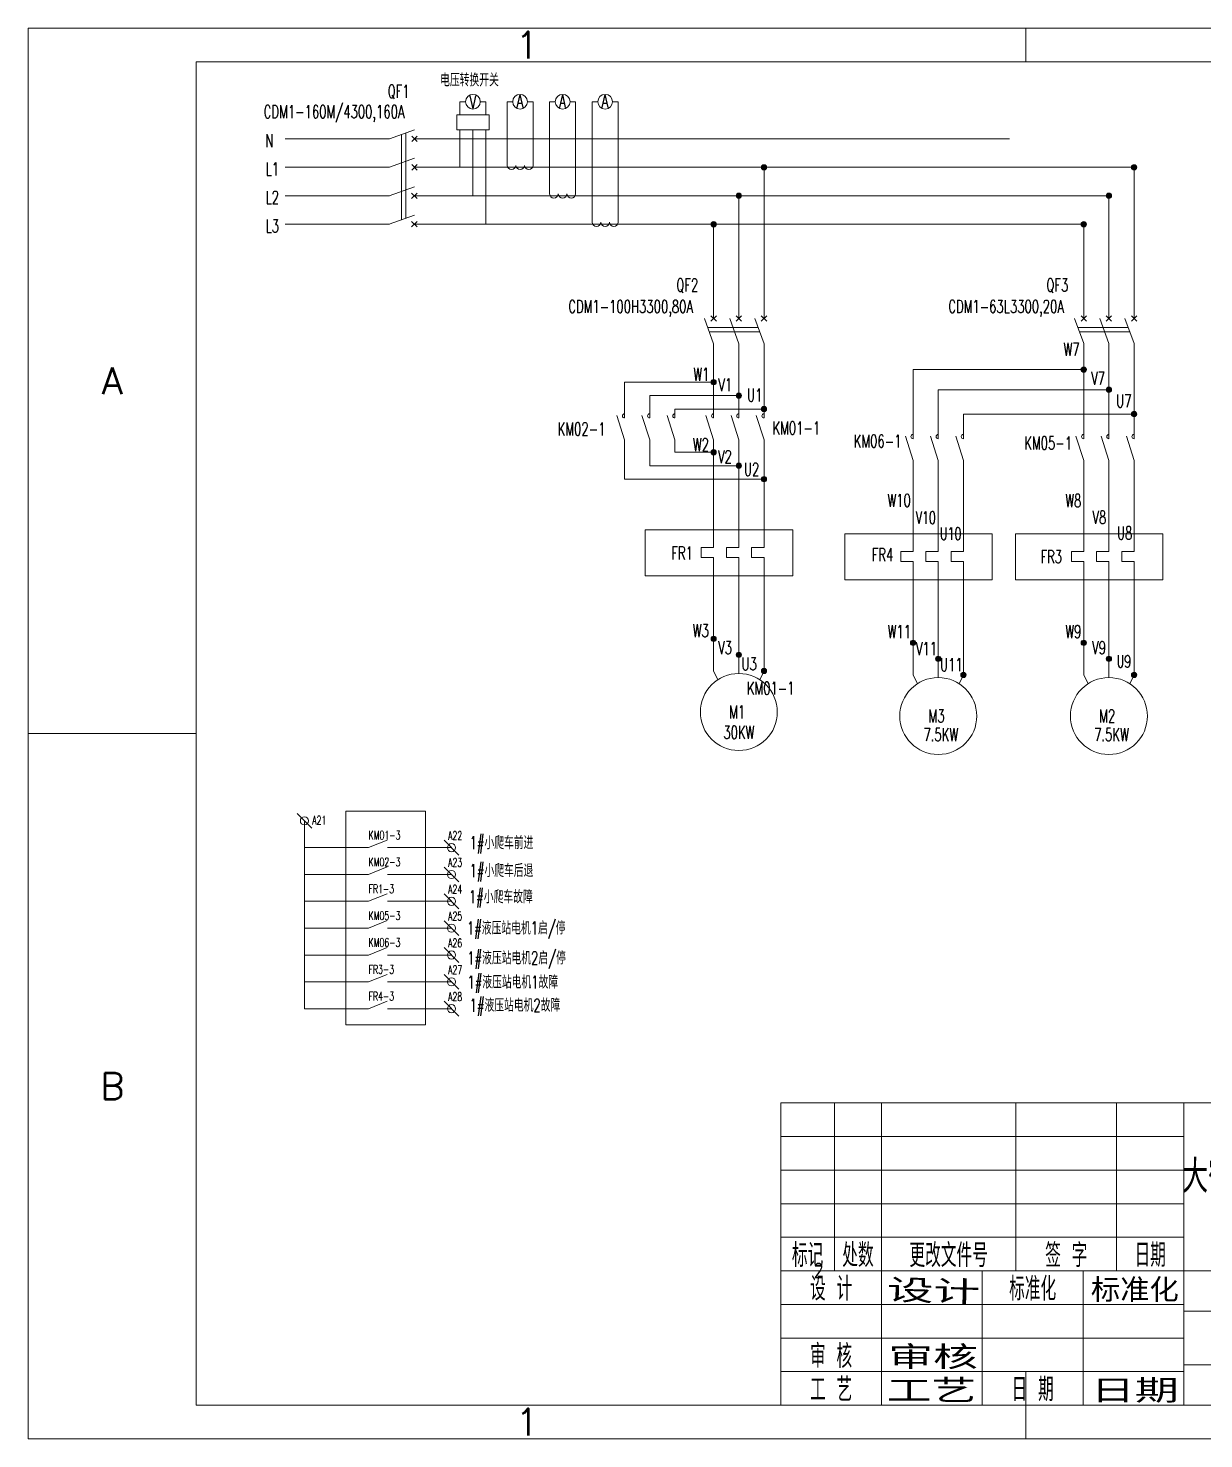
# Model space of a CAD drawing. Extents: x 203679 to 214036, y 136691 to 148845.
# Drawn here: x 203679 to 206551, y 145397 to 148845 of the extents above; entities that cross this region are included whole.
import ezdxf
from ezdxf.enums import TextEntityAlignment as Align

# ---------------------------------------------------------------- set-up
doc = ezdxf.new("R2010")
doc.units = 0
doc.header["$LTSCALE"] = 10
doc.layers.get('0').update_dxf_attribs({"linetype": 'CONTINUOUS'})
for name, color, linetype in [('1轮廓实线层', 7, 'CONTINUOUS'), ('2细线层', 4, 'CONTINUOUS'), ('6文字层', 3, 'CONTINUOUS'), ('Ï¸êμÏß', 1, 'CONTINUOUS')]:
    doc.layers.add(name, color=color, linetype=linetype)
doc.layers.add('AUDIT_I_061228083857-0', color=7, linetype='CONTINUOUS', lineweight=50)
doc.styles.add('PC_TEXTSTYLE', font='romans.shx', dxfattribs={"width": 0.8, "bigfont": 'hzfs.shx'})
doc.styles.get("Standard").update_dxf_attribs({"font": 'txt.shx', "bigfont": 'hztxt.shx'})

msp = doc.modelspace()

# ---------------------------------------------------------------- hatches: boundary and pattern name
at = {"layer": '1轮廓实线层', "linetype": 'ByBlock', "lineweight": 13}
for points in [[(205482.78, 148504.57), (205482.7, 148505.59), (205482.46, 148506.57), (205482.07, 148507.51), (205481.54, 148508.38), (205480.88, 148509.15), (205480.11, 148509.81), (205479.24, 148510.35), (205478.3, 148510.73), (205477.31, 148510.97), (205476.3, 148511.05), (205475.29, 148510.97), (205474.3, 148510.73), (205473.36, 148510.35), (205472.49, 148509.81), (205471.72, 148509.15), (205471.06, 148508.38), (205470.53, 148507.51), (205470.14, 148506.57), (205469.9, 148505.59), (205469.82, 148504.57), (205469.9, 148503.56), (205470.14, 148502.57), (205470.53, 148501.63), (205471.06, 148500.76), (205471.72, 148499.99), (205472.49, 148499.33), (205473.36, 148498.8), (205474.3, 148498.41), (205475.29, 148498.17), (205476.3, 148498.09), (205477.31, 148498.17), (205478.3, 148498.41), (205479.24, 148498.8), (205480.11, 148499.33), (205480.88, 148499.99), (205481.54, 148500.76), (205482.07, 148501.63), (205482.46, 148502.57), (205482.7, 148503.56)], [(206386.99, 148504.57), (206386.91, 148505.59), (206386.67, 148506.57), (206386.28, 148507.51), (206385.75, 148508.38), (206385.09, 148509.15), (206384.32, 148509.81), (206383.45, 148510.35), (206382.51, 148510.73), (206381.52, 148510.97), (206380.51, 148511.05), (206379.49, 148510.97), (206378.51, 148510.73), (206377.57, 148510.35), (206376.7, 148509.81), (206375.93, 148509.15), (206375.27, 148508.38), (206374.73, 148507.51), (206374.34, 148506.57), (206374.11, 148505.59), (206374.03, 148504.57), (206374.11, 148503.56), (206374.34, 148502.57), (206374.73, 148501.63), (206375.27, 148500.76), (206375.93, 148499.99), (206376.7, 148499.33), (206377.57, 148498.8), (206378.51, 148498.41), (206379.49, 148498.17), (206380.51, 148498.09), (206381.52, 148498.17), (206382.51, 148498.41), (206383.45, 148498.8), (206384.32, 148499.33), (206385.09, 148499.99), (206385.75, 148500.76), (206386.28, 148501.63), (206386.67, 148502.57), (206386.91, 148503.56)], [(205421.26, 148435.03), (205421.18, 148436.04), (205420.94, 148437.03), (205420.56, 148437.97), (205420.02, 148438.84), (205419.36, 148439.61), (205418.59, 148440.27), (205417.72, 148440.8), (205416.78, 148441.19), (205415.8, 148441.43), (205414.78, 148441.51), (205413.77, 148441.43), (205412.78, 148441.19), (205411.84, 148440.8), (205410.97, 148440.27), (205410.2, 148439.61), (205409.54, 148438.84), (205409.01, 148437.97), (205408.62, 148437.03), (205408.38, 148436.04), (205408.3, 148435.03), (205408.38, 148434.01), (205408.62, 148433.02), (205409.01, 148432.09), (205409.54, 148431.22), (205410.2, 148430.45), (205410.97, 148429.78), (205411.84, 148429.25), (205412.78, 148428.86), (205413.77, 148428.63), (205414.78, 148428.55), (205415.8, 148428.63), (205416.78, 148428.86), (205417.72, 148429.25), (205418.59, 148429.78), (205419.36, 148430.45), (205420.02, 148431.22), (205420.56, 148432.09), (205420.94, 148433.02), (205421.18, 148434.01)], [(206325.47, 148435.03), (206325.39, 148436.04), (206325.15, 148437.03), (206324.76, 148437.97), (206324.23, 148438.84), (206323.57, 148439.61), (206322.8, 148440.27), (206321.93, 148440.8), (206320.99, 148441.19), (206320, 148441.43), (206318.99, 148441.51), (206317.98, 148441.43), (206316.99, 148441.19), (206316.05, 148440.8), (206315.18, 148440.27), (206314.41, 148439.61), (206313.75, 148438.84), (206313.22, 148437.97), (206312.83, 148437.03), (206312.59, 148436.04), (206312.51, 148435.03), (206312.59, 148434.01), (206312.83, 148433.02), (206313.22, 148432.09), (206313.75, 148431.22), (206314.41, 148430.45), (206315.18, 148429.78), (206316.05, 148429.25), (206316.99, 148428.86), (206317.98, 148428.63), (206318.99, 148428.55), (206320, 148428.63), (206320.99, 148428.86), (206321.93, 148429.25), (206322.8, 148429.78), (206323.57, 148430.45), (206324.23, 148431.22), (206324.76, 148432.09), (206325.15, 148433.02), (206325.39, 148434.01)], [(205359.75, 148365.48), (205359.67, 148366.5), (205359.43, 148367.48), (205359.04, 148368.42), (205358.51, 148369.29), (205357.85, 148370.06), (205357.07, 148370.72), (205356.21, 148371.26), (205355.27, 148371.65), (205354.28, 148371.88), (205353.27, 148371.96), (205352.25, 148371.88), (205351.26, 148371.65), (205350.32, 148371.26), (205349.46, 148370.72), (205348.68, 148370.06), (205348.02, 148369.29), (205347.49, 148368.42), (205347.1, 148367.48), (205346.87, 148366.5), (205346.79, 148365.48), (205346.87, 148364.47), (205347.1, 148363.48), (205347.49, 148362.54), (205348.02, 148361.67), (205348.68, 148360.9), (205349.46, 148360.24), (205350.32, 148359.71), (205351.26, 148359.32), (205352.25, 148359.08), (205353.27, 148359), (205354.28, 148359.08), (205355.27, 148359.32), (205356.21, 148359.71), (205357.07, 148360.24), (205357.85, 148360.9), (205358.51, 148361.67), (205359.04, 148362.54), (205359.43, 148363.48), (205359.67, 148364.47)], [(206263.95, 148365.48), (206263.87, 148366.5), (206263.64, 148367.48), (206263.25, 148368.42), (206262.72, 148369.29), (206262.06, 148370.06), (206261.28, 148370.72), (206260.42, 148371.26), (206259.48, 148371.65), (206258.49, 148371.88), (206257.47, 148371.96), (206256.46, 148371.88), (206255.47, 148371.65), (206254.53, 148371.26), (206253.66, 148370.72), (206252.89, 148370.06), (206252.23, 148369.29), (206251.7, 148368.42), (206251.31, 148367.48), (206251.07, 148366.5), (206250.99, 148365.48), (206251.07, 148364.47), (206251.31, 148363.48), (206251.7, 148362.54), (206252.23, 148361.67), (206252.89, 148360.9), (206253.66, 148360.24), (206254.53, 148359.71), (206255.47, 148359.32), (206256.46, 148359.08), (206257.47, 148359), (206258.49, 148359.08), (206259.48, 148359.32), (206260.42, 148359.71), (206261.28, 148360.24), (206262.06, 148360.9), (206262.72, 148361.67), (206263.25, 148362.54), (206263.64, 148363.48), (206263.87, 148364.47)], [(206263.95, 148010.17), (206263.87, 148011.18), (206263.64, 148012.17), (206263.25, 148013.11), (206262.72, 148013.98), (206262.06, 148014.75), (206261.28, 148015.41), (206260.42, 148015.94), (206259.48, 148016.33), (206258.49, 148016.57), (206257.47, 148016.65), (206256.46, 148016.57), (206255.47, 148016.33), (206254.53, 148015.94), (206253.66, 148015.41), (206252.89, 148014.75), (206252.23, 148013.98), (206251.7, 148013.11), (206251.31, 148012.17), (206251.07, 148011.18), (206250.99, 148010.17), (206251.07, 148009.15), (206251.31, 148008.16), (206251.7, 148007.22), (206252.23, 148006.36), (206252.89, 148005.58), (206253.66, 148004.92), (206254.53, 148004.39), (206255.47, 148004), (206256.46, 148003.77), (206257.47, 148003.69), (206258.49, 148003.77), (206259.48, 148004), (206260.42, 148004.39), (206261.28, 148004.92), (206262.06, 148005.58), (206262.72, 148006.36), (206263.25, 148007.22), (206263.64, 148008.16), (206263.87, 148009.15)], [(205359.76, 147979.6), (205359.68, 147980.62), (205359.44, 147981.61), (205359.05, 147982.55), (205358.52, 147983.41), (205357.86, 147984.19), (205357.08, 147984.85), (205356.22, 147985.38), (205355.28, 147985.77), (205354.29, 147986), (205353.28, 147986.08), (205352.26, 147986), (205351.27, 147985.77), (205350.33, 147985.38), (205349.47, 147984.85), (205348.69, 147984.19), (205348.03, 147983.41), (205347.5, 147982.55), (205347.11, 147981.61), (205346.88, 147980.62), (205346.8, 147979.6), (205346.88, 147978.59), (205347.11, 147977.6), (205347.5, 147976.66), (205348.03, 147975.79), (205348.69, 147975.02), (205349.47, 147974.36), (205350.33, 147973.83), (205351.27, 147973.44), (205352.26, 147973.2), (205353.28, 147973.12), (205354.29, 147973.2), (205355.28, 147973.44), (205356.22, 147973.83), (205357.08, 147974.36), (205357.86, 147975.02), (205358.52, 147975.79), (205359.05, 147976.66), (205359.44, 147977.6), (205359.68, 147978.59)], [(206325.47, 147961.01), (206325.39, 147962.03), (206325.15, 147963.02), (206324.76, 147963.96), (206324.23, 147964.82), (206323.57, 147965.6), (206322.8, 147966.26), (206321.93, 147966.79), (206320.99, 147967.18), (206320, 147967.41), (206318.99, 147967.49), (206317.98, 147967.41), (206316.99, 147967.18), (206316.05, 147966.79), (206315.18, 147966.26), (206314.41, 147965.6), (206313.75, 147964.82), (206313.22, 147963.96), (206312.83, 147963.02), (206312.59, 147962.03), (206312.51, 147961.01), (206312.59, 147960), (206312.83, 147959.01), (206313.22, 147958.07), (206313.75, 147957.21), (206314.41, 147956.43), (206315.18, 147955.77), (206316.05, 147955.24), (206316.99, 147954.85), (206317.98, 147954.61), (206318.99, 147954.53), (206320, 147954.61), (206320.99, 147954.85), (206321.93, 147955.24), (206322.8, 147955.77), (206323.57, 147956.43), (206324.23, 147957.21), (206324.76, 147958.07), (206325.15, 147959.01), (206325.39, 147960)], [(205421.27, 147946.71), (205421.19, 147947.72), (205420.96, 147948.71), (205420.57, 147949.65), (205420.03, 147950.51), (205419.37, 147951.29), (205418.6, 147951.95), (205417.73, 147952.48), (205416.8, 147952.87), (205415.81, 147953.11), (205414.79, 147953.19), (205413.78, 147953.11), (205412.79, 147952.87), (205411.85, 147952.48), (205410.98, 147951.95), (205410.21, 147951.29), (205409.55, 147950.51), (205409.02, 147949.65), (205408.63, 147948.71), (205408.39, 147947.72), (205408.31, 147946.71), (205408.39, 147945.69), (205408.63, 147944.7), (205409.02, 147943.76), (205409.55, 147942.9), (205410.21, 147942.12), (205410.98, 147941.46), (205411.85, 147940.93), (205412.79, 147940.54), (205413.78, 147940.31), (205414.79, 147940.23), (205415.81, 147940.31), (205416.8, 147940.54), (205417.73, 147940.93), (205418.6, 147941.46), (205419.37, 147942.12), (205420.03, 147942.9), (205420.57, 147943.76), (205420.96, 147944.7), (205421.19, 147945.69)], [(205482.79, 147913.81), (205482.71, 147914.82), (205482.47, 147915.81), (205482.08, 147916.75), (205481.55, 147917.62), (205480.89, 147918.39), (205480.12, 147919.05), (205479.25, 147919.58), (205478.31, 147919.97), (205477.32, 147920.21), (205476.31, 147920.29), (205475.3, 147920.21), (205474.31, 147919.97), (205473.37, 147919.58), (205472.5, 147919.05), (205471.73, 147918.39), (205471.07, 147917.62), (205470.54, 147916.75), (205470.15, 147915.81), (205469.91, 147914.82), (205469.83, 147913.81), (205469.91, 147912.79), (205470.15, 147911.8), (205470.54, 147910.87), (205471.07, 147910), (205471.73, 147909.23), (205472.5, 147908.56), (205473.37, 147908.03), (205474.31, 147907.64), (205475.3, 147907.41), (205476.31, 147907.33), (205477.32, 147907.41), (205478.31, 147907.64), (205479.25, 147908.03), (205480.12, 147908.56), (205480.89, 147909.23), (205481.55, 147910), (205482.08, 147910.87), (205482.47, 147911.8), (205482.71, 147912.79)], [(206386.99, 147901.51), (206386.91, 147902.53), (206386.67, 147903.52), (206386.28, 147904.45), (206385.75, 147905.32), (206385.09, 147906.09), (206384.32, 147906.76), (206383.45, 147907.29), (206382.51, 147907.68), (206381.52, 147907.91), (206380.51, 147907.99), (206379.49, 147907.91), (206378.51, 147907.68), (206377.57, 147907.29), (206376.7, 147906.76), (206375.93, 147906.09), (206375.27, 147905.32), (206374.73, 147904.45), (206374.34, 147903.52), (206374.11, 147902.53), (206374.03, 147901.51), (206374.11, 147900.5), (206374.34, 147899.51), (206374.73, 147898.57), (206375.27, 147897.7), (206375.93, 147896.93), (206376.7, 147896.27), (206377.57, 147895.74), (206378.51, 147895.35), (206379.49, 147895.11), (206380.51, 147895.03), (206381.52, 147895.11), (206382.51, 147895.35), (206383.45, 147895.74), (206384.32, 147896.27), (206385.09, 147896.93), (206385.75, 147897.7), (206386.28, 147898.57), (206386.67, 147899.51), (206386.91, 147900.5)], [(205359.76, 147808.17), (205359.68, 147809.18), (205359.44, 147810.17), (205359.05, 147811.11), (205358.52, 147811.98), (205357.86, 147812.75), (205357.08, 147813.41), (205356.22, 147813.94), (205355.28, 147814.33), (205354.29, 147814.57), (205353.28, 147814.65), (205352.26, 147814.57), (205351.27, 147814.33), (205350.33, 147813.94), (205349.47, 147813.41), (205348.69, 147812.75), (205348.03, 147811.98), (205347.5, 147811.11), (205347.11, 147810.17), (205346.88, 147809.18), (205346.8, 147808.17), (205346.88, 147807.15), (205347.11, 147806.17), (205347.5, 147805.23), (205348.03, 147804.36), (205348.69, 147803.59), (205349.47, 147802.93), (205350.33, 147802.39), (205351.27, 147802), (205352.26, 147801.77), (205353.28, 147801.69), (205354.29, 147801.77), (205355.28, 147802), (205356.22, 147802.39), (205357.08, 147802.93), (205357.86, 147803.59), (205358.52, 147804.36), (205359.05, 147805.23), (205359.44, 147806.17), (205359.68, 147807.15)], [(205421.27, 147775.27), (205421.19, 147776.28), (205420.96, 147777.27), (205420.57, 147778.21), (205420.03, 147779.08), (205419.37, 147779.85), (205418.6, 147780.51), (205417.73, 147781.04), (205416.8, 147781.43), (205415.81, 147781.67), (205414.79, 147781.75), (205413.78, 147781.67), (205412.79, 147781.43), (205411.85, 147781.04), (205410.98, 147780.51), (205410.21, 147779.85), (205409.55, 147779.08), (205409.02, 147778.21), (205408.63, 147777.27), (205408.39, 147776.28), (205408.31, 147775.27), (205408.39, 147774.26), (205408.63, 147773.27), (205409.02, 147772.33), (205409.55, 147771.46), (205410.21, 147770.69), (205410.98, 147770.03), (205411.85, 147769.5), (205412.79, 147769.11), (205413.78, 147768.87), (205414.79, 147768.79), (205415.81, 147768.87), (205416.8, 147769.11), (205417.73, 147769.5), (205418.6, 147770.03), (205419.37, 147770.69), (205420.03, 147771.46), (205420.57, 147772.33), (205420.96, 147773.27), (205421.19, 147774.26)], [(205482.79, 147742.37), (205482.71, 147743.38), (205482.47, 147744.37), (205482.08, 147745.31), (205481.55, 147746.18), (205480.89, 147746.95), (205480.12, 147747.61), (205479.25, 147748.14), (205478.31, 147748.53), (205477.32, 147748.77), (205476.31, 147748.85), (205475.3, 147748.77), (205474.31, 147748.53), (205473.37, 147748.14), (205472.5, 147747.61), (205471.73, 147746.95), (205471.07, 147746.18), (205470.54, 147745.31), (205470.15, 147744.37), (205469.91, 147743.38), (205469.83, 147742.37), (205469.91, 147741.36), (205470.15, 147740.37), (205470.54, 147739.43), (205471.07, 147738.56), (205471.73, 147737.79), (205472.5, 147737.13), (205473.37, 147736.6), (205474.31, 147736.21), (205475.3, 147735.97), (205476.31, 147735.89), (205477.32, 147735.97), (205478.31, 147736.21), (205479.25, 147736.6), (205480.12, 147737.13), (205480.89, 147737.79), (205481.55, 147738.56), (205482.08, 147739.43), (205482.47, 147740.37), (205482.71, 147741.36)], [(205359.76, 147352.29), (205359.68, 147353.31), (205359.44, 147354.3), (205359.05, 147355.23), (205358.52, 147356.1), (205357.86, 147356.88), (205357.08, 147357.54), (205356.22, 147358.07), (205355.28, 147358.46), (205354.29, 147358.69), (205353.28, 147358.77), (205352.26, 147358.69), (205351.27, 147358.46), (205350.33, 147358.07), (205349.47, 147357.54), (205348.69, 147356.88), (205348.03, 147356.1), (205347.5, 147355.23), (205347.11, 147354.3), (205346.88, 147353.31), (205346.8, 147352.29), (205346.88, 147351.28), (205347.11, 147350.29), (205347.5, 147349.35), (205348.03, 147348.48), (205348.69, 147347.71), (205349.47, 147347.05), (205350.33, 147346.52), (205351.27, 147346.13), (205352.26, 147345.89), (205353.28, 147345.81), (205354.29, 147345.89), (205355.28, 147346.13), (205356.22, 147346.52), (205357.08, 147347.05), (205357.86, 147347.71), (205358.52, 147348.48), (205359.05, 147349.35), (205359.44, 147350.29), (205359.68, 147351.28)], [(205847.04, 147342.5), (205846.96, 147343.51), (205846.72, 147344.5), (205846.33, 147345.44), (205845.8, 147346.3), (205845.14, 147347.08), (205844.37, 147347.74), (205843.5, 147348.27), (205842.56, 147348.66), (205841.57, 147348.9), (205840.56, 147348.98), (205839.55, 147348.9), (205838.56, 147348.66), (205837.62, 147348.27), (205836.75, 147347.74), (205835.98, 147347.08), (205835.32, 147346.3), (205834.79, 147345.44), (205834.4, 147344.5), (205834.16, 147343.51), (205834.08, 147342.5), (205834.16, 147341.48), (205834.4, 147340.49), (205834.79, 147339.55), (205835.32, 147338.69), (205835.98, 147337.91), (205836.75, 147337.25), (205837.62, 147336.72), (205838.56, 147336.33), (205839.55, 147336.1), (205840.56, 147336.02), (205841.57, 147336.1), (205842.56, 147336.33), (205843.5, 147336.72), (205844.37, 147337.25), (205845.14, 147337.91), (205845.8, 147338.69), (205846.33, 147339.55), (205846.72, 147340.49), (205846.96, 147341.48)], [(206263.95, 147342.5), (206263.87, 147343.51), (206263.64, 147344.5), (206263.25, 147345.44), (206262.72, 147346.3), (206262.06, 147347.08), (206261.28, 147347.74), (206260.42, 147348.27), (206259.48, 147348.66), (206258.49, 147348.9), (206257.47, 147348.98), (206256.46, 147348.9), (206255.47, 147348.66), (206254.53, 147348.27), (206253.66, 147347.74), (206252.89, 147347.08), (206252.23, 147346.3), (206251.7, 147345.44), (206251.31, 147344.5), (206251.07, 147343.51), (206250.99, 147342.5), (206251.07, 147341.48), (206251.31, 147340.49), (206251.7, 147339.55), (206252.23, 147338.69), (206252.89, 147337.91), (206253.66, 147337.25), (206254.53, 147336.72), (206255.47, 147336.33), (206256.46, 147336.1), (206257.47, 147336.02), (206258.49, 147336.1), (206259.48, 147336.33), (206260.42, 147336.72), (206261.28, 147337.25), (206262.06, 147337.91), (206262.72, 147338.69), (206263.25, 147339.55), (206263.64, 147340.49), (206263.87, 147341.48)], [(205421.27, 147313.05), (205421.19, 147314.07), (205420.96, 147315.06), (205420.57, 147316), (205420.03, 147316.86), (205419.37, 147317.64), (205418.6, 147318.3), (205417.73, 147318.83), (205416.8, 147319.22), (205415.81, 147319.45), (205414.79, 147319.53), (205413.78, 147319.45), (205412.79, 147319.22), (205411.85, 147318.83), (205410.98, 147318.3), (205410.21, 147317.64), (205409.55, 147316.86), (205409.02, 147316), (205408.63, 147315.06), (205408.39, 147314.07), (205408.31, 147313.05), (205408.39, 147312.04), (205408.63, 147311.05), (205409.02, 147310.11), (205409.55, 147309.25), (205410.21, 147308.47), (205410.98, 147307.81), (205411.85, 147307.28), (205412.79, 147306.89), (205413.78, 147306.65), (205414.79, 147306.57), (205415.81, 147306.65), (205416.8, 147306.89), (205417.73, 147307.28), (205418.6, 147307.81), (205419.37, 147308.47), (205420.03, 147309.25), (205420.57, 147310.11), (205420.96, 147311.05), (205421.19, 147312.04)], [(205908.56, 147303.26), (205908.48, 147304.27), (205908.24, 147305.26), (205907.85, 147306.2), (205907.32, 147307.07), (205906.66, 147307.84), (205905.89, 147308.5), (205905.02, 147309.03), (205904.08, 147309.42), (205903.09, 147309.66), (205902.08, 147309.74), (205901.06, 147309.66), (205900.07, 147309.42), (205899.13, 147309.03), (205898.27, 147308.5), (205897.49, 147307.84), (205896.83, 147307.07), (205896.3, 147306.2), (205895.91, 147305.26), (205895.68, 147304.27), (205895.6, 147303.26), (205895.68, 147302.24), (205895.91, 147301.25), (205896.3, 147300.32), (205896.83, 147299.45), (205897.49, 147298.67), (205898.27, 147298.01), (205899.13, 147297.48), (205900.07, 147297.09), (205901.06, 147296.86), (205902.08, 147296.78), (205903.09, 147296.86), (205904.08, 147297.09), (205905.02, 147297.48), (205905.89, 147298.01), (205906.66, 147298.67), (205907.32, 147299.45), (205907.85, 147300.32), (205908.24, 147301.25), (205908.48, 147302.24)], [(206325.47, 147303.26), (206325.39, 147304.27), (206325.15, 147305.26), (206324.76, 147306.2), (206324.23, 147307.07), (206323.57, 147307.84), (206322.8, 147308.5), (206321.93, 147309.03), (206320.99, 147309.42), (206320, 147309.66), (206318.99, 147309.74), (206317.98, 147309.66), (206316.99, 147309.42), (206316.05, 147309.03), (206315.18, 147308.5), (206314.41, 147307.84), (206313.75, 147307.07), (206313.22, 147306.2), (206312.83, 147305.26), (206312.59, 147304.27), (206312.51, 147303.26), (206312.59, 147302.24), (206312.83, 147301.25), (206313.22, 147300.32), (206313.75, 147299.45), (206314.41, 147298.67), (206315.18, 147298.01), (206316.05, 147297.48), (206316.99, 147297.09), (206317.98, 147296.86), (206318.99, 147296.78), (206320, 147296.86), (206320.99, 147297.09), (206321.93, 147297.48), (206322.8, 147298.01), (206323.57, 147298.67), (206324.23, 147299.45), (206324.76, 147300.32), (206325.15, 147301.25), (206325.39, 147302.24)], [(205482.79, 147273.82), (205482.71, 147274.83), (205482.47, 147275.82), (205482.08, 147276.76), (205481.55, 147277.62), (205480.89, 147278.4), (205480.12, 147279.06), (205479.25, 147279.59), (205478.31, 147279.98), (205477.32, 147280.22), (205476.31, 147280.3), (205475.3, 147280.22), (205474.31, 147279.98), (205473.37, 147279.59), (205472.5, 147279.06), (205471.73, 147278.4), (205471.07, 147277.62), (205470.54, 147276.76), (205470.15, 147275.82), (205469.91, 147274.83), (205469.83, 147273.82), (205469.91, 147272.8), (205470.15, 147271.81), (205470.54, 147270.87), (205471.07, 147270.01), (205471.73, 147269.23), (205472.5, 147268.57), (205473.37, 147268.04), (205474.31, 147267.65), (205475.3, 147267.42), (205476.31, 147267.34), (205477.32, 147267.42), (205478.31, 147267.65), (205479.25, 147268.04), (205480.12, 147268.57), (205480.89, 147269.23), (205481.55, 147270.01), (205482.08, 147270.87), (205482.47, 147271.81), (205482.71, 147272.8)], [(205970.07, 147264.02), (205969.99, 147265.03), (205969.76, 147266.02), (205969.37, 147266.96), (205968.84, 147267.83), (205968.18, 147268.6), (205967.4, 147269.26), (205966.54, 147269.79), (205965.6, 147270.18), (205964.61, 147270.42), (205963.59, 147270.5), (205962.58, 147270.42), (205961.59, 147270.18), (205960.65, 147269.79), (205959.78, 147269.26), (205959.01, 147268.6), (205958.35, 147267.83), (205957.82, 147266.96), (205957.43, 147266.02), (205957.19, 147265.03), (205957.11, 147264.02), (205957.19, 147263), (205957.43, 147262.02), (205957.82, 147261.08), (205958.35, 147260.21), (205959.01, 147259.44), (205959.78, 147258.78), (205960.65, 147258.24), (205961.59, 147257.86), (205962.58, 147257.62), (205963.59, 147257.54), (205964.61, 147257.62), (205965.6, 147257.86), (205966.54, 147258.24), (205967.4, 147258.78), (205968.18, 147259.44), (205968.84, 147260.21), (205969.37, 147261.08), (205969.76, 147262.02), (205969.99, 147263)], [(206386.99, 147264.02), (206386.91, 147265.03), (206386.67, 147266.02), (206386.28, 147266.96), (206385.75, 147267.83), (206385.09, 147268.6), (206384.32, 147269.26), (206383.45, 147269.79), (206382.51, 147270.18), (206381.52, 147270.42), (206380.51, 147270.5), (206379.49, 147270.42), (206378.51, 147270.18), (206377.57, 147269.79), (206376.7, 147269.26), (206375.93, 147268.6), (206375.27, 147267.83), (206374.73, 147266.96), (206374.34, 147266.02), (206374.11, 147265.03), (206374.03, 147264.02), (206374.11, 147263), (206374.34, 147262.02), (206374.73, 147261.08), (206375.27, 147260.21), (206375.93, 147259.44), (206376.7, 147258.78), (206377.57, 147258.24), (206378.51, 147257.86), (206379.49, 147257.62), (206380.51, 147257.54), (206381.52, 147257.62), (206382.51, 147257.86), (206383.45, 147258.24), (206384.32, 147258.78), (206385.09, 147259.44), (206385.75, 147260.21), (206386.28, 147261.08), (206386.67, 147262.02), (206386.91, 147263)]]:
    msp.add_hatch(color=0, dxfattribs=at).paths.add_polyline_path(points, flags=0)

# ---------------------------------------------------------------- linework, layer by layer
at = {"color": 0, "linetype": 'ByBlock', "lineweight": 13}
for p, q in [((204733.36, 148664.89), (204747.12, 148664.89)), ((204733.36, 148664.89), (204733.36, 148633.03)), ((204783.17, 148664.89), (204796.93, 148664.89)), ((204796.93, 148664.89), (204796.93, 148633.03)), ((204848.51, 148664.89), (204862.26, 148664.89)), ((204898.31, 148664.89), (204912.07, 148664.89)), ((204952.48, 148664.89), (204966.24, 148664.89)), ((205002.29, 148664.89), (205016.04, 148664.89)), ((205056.46, 148664.89), (205070.21, 148664.89)), ((205106.26, 148664.89), (205120.02, 148664.89)), ((204590.68, 148584.88), (204590.68, 148376.25)), ((204600.76, 148588.53), (204600.76, 148379.9)), ((204733.36, 148504.57), (204733.36, 148595.93)), ((204765.14, 148435.03), (204765.14, 148595.93)), ((204796.93, 148365.48), (204796.93, 148595.93)), ((204628.59, 148567.53), (204615.42, 148580.7)), ((204628.59, 148580.7), (204615.42, 148567.53)), ((204628.59, 148511.16), (204615.42, 148497.99)), ((204628.59, 148497.99), (204615.42, 148511.16)), ((204628.52, 148428.41), (204615.34, 148441.59)), ((204628.52, 148441.59), (204615.34, 148428.41)), ((204628.52, 148372.04), (204615.34, 148358.87)), ((204628.52, 148358.87), (204615.34, 148372.04)), ((205346.68, 148141.64), (205359.85, 148128.47)), ((205359.85, 148141.64), (205346.68, 148128.47)), ((205421.37, 148141.64), (205408.2, 148128.47)), ((205408.2, 148141.64), (205421.37, 148128.47)), ((205469.71, 148141.64), (205482.89, 148128.47)), ((205482.89, 148141.64), (205469.71, 148128.47)), ((206250.89, 148141.64), (206264.06, 148128.47)), ((206264.06, 148141.64), (206250.89, 148128.47)), ((206325.58, 148141.64), (206312.4, 148128.47)), ((206312.4, 148141.64), (206325.58, 148128.47)), ((206373.92, 148141.64), (206387.09, 148128.47)), ((206387.09, 148141.64), (206373.92, 148128.47)), ((205338.83, 148113.44), (205461.89, 148113.44)), ((205342.85, 148102.36), (205465.91, 148102.36)), ((206243.03, 148113.46), (206366.09, 148113.46)), ((206247.05, 148102.39), (206370.11, 148102.39)), ((204335.28, 146925.65), (204371.54, 146889.39)), ((204353.41, 146448.34), (204353.41, 146907.52)), ((204694.53, 146860.06), (204730.8, 146823.79)), ((204509.96, 146841.92), (204353.41, 146841.92)), ((204712.67, 146841.92), (204556.11, 146841.92)), ((204694.53, 146794.46), (204730.8, 146758.19)), ((204509.96, 146776.33), (204353.41, 146776.33)), ((204712.67, 146776.33), (204556.11, 146776.33)), ((204694.53, 146728.86), (204730.8, 146692.6)), ((204509.96, 146710.73), (204353.41, 146710.73)), ((204712.67, 146710.73), (204556.11, 146710.73)), ((204694.53, 146663.26), (204730.8, 146627)), ((204509.96, 146645.13), (204353.41, 146645.13)), ((204712.67, 146645.13), (204556.11, 146645.13)), ((204694.53, 146597.67), (204730.8, 146561.4)), ((204509.96, 146579.53), (204353.41, 146579.53)), ((204712.67, 146579.53), (204556.11, 146579.53)), ((204509.96, 146513.94), (204353.41, 146513.94)), ((204712.67, 146513.94), (204556.11, 146513.94)), ((204694.53, 146532.07), (204730.8, 146495.8)), ((204509.96, 146448.34), (204353.41, 146448.34)), ((204712.67, 146448.34), (204556.11, 146448.34)), ((204694.53, 146466.47), (204730.8, 146430.21))]:
    msp.add_line(p, q, dxfattribs=at)
for points in [[(204725.56, 148633.03), (204804.73, 148633.03), (204804.73, 148595.93), (204725.56, 148595.93)], [(205186.31, 147618.96), (205546.42, 147618.96), (205546.42, 147506.03), (205186.31, 147506.03)], [(205673.6, 147609.16), (206033.7, 147609.16), (206033.7, 147496.23), (205673.6, 147496.23)], [(206090.51, 147609.16), (206450.61, 147609.16), (206450.61, 147496.23), (206090.51, 147496.23)], [(204454.31, 146931.28), (204649.31, 146931.28), (204649.31, 146409.16), (204454.31, 146409.16)]]:
    msp.add_lwpolyline(points, close=True, dxfattribs=at)
for centre in [(204353.41, 146907.52), (204712.67, 146841.92), (204712.67, 146776.33), (204712.67, 146710.73), (204712.67, 146645.13), (204712.67, 146579.53), (204712.67, 146513.94), (204712.67, 146448.34)]:
    msp.add_circle(centre, 10, dxfattribs=at)
at = {"layer": '1轮廓实线层', "color": 0, "linetype": 'ByBlock', "lineweight": 13}
for p, q in [((204088.92, 145479.26), (204088.92, 148762.46)), ((208471.99, 148762.46), (204088.92, 148762.46)), ((204848.54, 148509.35), (204848.51, 148664.89)), ((204912.14, 148509.35), (204912.07, 148664.89)), ((204952.51, 148439.8), (204952.48, 148664.89)), ((205016.12, 148439.8), (205016.04, 148664.89)), ((205056.49, 148370.26), (205056.46, 148664.89)), ((205120.09, 148370.26), (205120.02, 148664.89)), ((204560.91, 148574.09), (204622.35, 148596.36)), ((204560.91, 148574.09), (204306.71, 148574.09)), ((206076.08, 148574.12), (204622, 148574.12)), ((204560.91, 148504.55), (204622.35, 148526.81)), ((204306.71, 148504.55), (204560.91, 148504.55)), ((204622.04, 148504.57), (206380.51, 148504.57)), ((205476.3, 148504.57), (205476.3, 148135.05)), ((206380.51, 148504.57), (206380.51, 148135.05)), ((204560.83, 148434.97), (204622.28, 148457.24)), ((204306.71, 148435), (204560.91, 148435)), ((204622.04, 148435.03), (206318.99, 148435.03)), ((205414.78, 148435.03), (205414.78, 148135.05)), ((206318.99, 148435.03), (206318.99, 148135.05)), ((204560.83, 148365.43), (204622.28, 148387.7)), ((204306.71, 148365.46), (204560.91, 148365.46)), ((204623.3, 148365.48), (206257.47, 148365.48)), ((205353.27, 148365.48), (205353.27, 148135.05)), ((206257.47, 148365.48), (206257.47, 148135.05)), ((205353.28, 148073.58), (205331.01, 148135.03)), ((205414.8, 148073.58), (205392.54, 148135.03)), ((205476.34, 148073.58), (205454.07, 148135.03)), ((206257.47, 148073.61), (206235.21, 148135.05)), ((206319, 148073.61), (206296.73, 148135.05)), ((206380.53, 148073.61), (206358.27, 148135.05)), ((205353.28, 148073.58), (205353.28, 147891.95)), ((205414.79, 148073.61), (205414.79, 147891.95)), ((205476.31, 147891.95), (205476.33, 148073.61)), ((206257.47, 148073.61), (206257.47, 147841.25)), ((206318.99, 148073.64), (206318.99, 147841.25)), ((206380.51, 148073.68), (206380.51, 147841.25)), ((205840.56, 147841.25), (205840.56, 148010.17)), ((205840.56, 148010.17), (206257.47, 148010.17)), ((205353.28, 147979.6), (205135.5, 147979.6)), ((205135.5, 147979.6), (205135.5, 147891.95)), ((205902.08, 147841.25), (205902.08, 147961.01)), ((205902.08, 147961.01), (206318.99, 147961.01)), ((205414.79, 147946.71), (205197.02, 147946.71)), ((205197.02, 147946.71), (205197.02, 147891.95)), ((205135.5, 147838.5), (205116.61, 147898.43)), ((205197.02, 147838.5), (205178.12, 147898.43)), ((205258.54, 147838.5), (205239.64, 147898.43)), ((205258.54, 147913.81), (205258.54, 147891.95)), ((205476.31, 147913.81), (205258.54, 147913.81)), ((205353.28, 147838.5), (205334.38, 147898.43)), ((205414.79, 147838.5), (205395.9, 147898.43)), ((205476.31, 147838.5), (205457.41, 147898.43)), ((205963.59, 147841.25), (205963.59, 147901.51)), ((205963.59, 147901.51), (206380.51, 147901.51)), ((205135.5, 147838.5), (205135.5, 147742.37)), ((205197.02, 147838.5), (205197.02, 147775.27)), ((205258.54, 147838.5), (205258.54, 147808.17)), ((205353.28, 147838.5), (205353.28, 147575.83)), ((205414.79, 147838.5), (205414.79, 147575.83)), ((205476.31, 147838.5), (205476.31, 147575.83)), ((205840.56, 147787.8), (205821.66, 147847.72)), ((205902.08, 147787.8), (205883.18, 147847.72)), ((205963.59, 147787.8), (205944.7, 147847.72)), ((206257.47, 147787.8), (206238.58, 147847.72)), ((206318.99, 147787.8), (206300.09, 147847.72)), ((206380.51, 147787.8), (206361.61, 147847.72)), ((205258.54, 147808.17), (205353.28, 147808.17)), ((205197.02, 147775.27), (205414.79, 147775.27)), ((205840.56, 147787.8), (205840.56, 147566.03)), ((205902.08, 147787.8), (205902.08, 147566.03)), ((205963.59, 147787.8), (205963.59, 147566.03)), ((206257.47, 147787.8), (206257.47, 147566.03)), ((206318.99, 147787.8), (206318.99, 147566.03)), ((206380.51, 147787.8), (206380.51, 147566.03)), ((205135.5, 147742.37), (205476.31, 147742.37)), ((205353.28, 147575.83), (205323.12, 147575.83)), ((205323.12, 147575.83), (205323.12, 147551.08)), ((205323.12, 147551.08), (205353.28, 147551.08)), ((205353.28, 147551.08), (205353.28, 147442.04)), ((205414.79, 147575.83), (205384.64, 147575.83)), ((205384.64, 147575.83), (205384.64, 147551.08)), ((205384.64, 147551.08), (205414.79, 147551.08)), ((205414.79, 147551.08), (205414.79, 147442.04)), ((205476.31, 147575.83), (205446.15, 147575.83)), ((205446.15, 147575.83), (205446.15, 147551.08)), ((205446.15, 147551.08), (205476.31, 147551.08)), ((205476.31, 147551.08), (205476.31, 147442.04)), ((205810.4, 147566.03), (205810.4, 147541.28)), ((205840.56, 147566.03), (205810.4, 147566.03)), ((205902.08, 147566.03), (205871.92, 147566.03)), ((205871.92, 147566.03), (205871.92, 147541.28)), ((205933.44, 147566.03), (205933.44, 147541.28)), ((205963.59, 147566.03), (205933.44, 147566.03)), ((206227.32, 147566.03), (206227.32, 147541.28)), ((206257.47, 147566.03), (206227.32, 147566.03)), ((206318.99, 147566.03), (206288.83, 147566.03)), ((206288.83, 147566.03), (206288.83, 147541.28)), ((206350.35, 147566.03), (206350.35, 147541.28)), ((206380.51, 147566.03), (206350.35, 147566.03)), ((205810.4, 147541.28), (205840.56, 147541.28)), ((205840.56, 147541.28), (205840.56, 147264.02)), ((205871.92, 147541.28), (205902.08, 147541.28)), ((205902.08, 147541.28), (205902.08, 147432.24)), ((205933.44, 147541.28), (205963.59, 147541.28)), ((205963.59, 147541.28), (205963.59, 147264.02)), ((206227.32, 147541.28), (206257.47, 147541.28)), ((206257.47, 147541.28), (206257.47, 147264.02)), ((206288.83, 147541.28), (206318.99, 147541.28)), ((206318.99, 147541.28), (206318.99, 147432.24)), ((206350.35, 147541.28), (206380.51, 147541.28)), ((206380.51, 147541.28), (206380.51, 147264.02)), ((205353.28, 147442.04), (205353.28, 147273.82)), ((205414.79, 147442.04), (205414.79, 147313.05)), ((205476.31, 147442.04), (205476.31, 147273.82)), ((205902.08, 147432.24), (205902.08, 147257.59)), ((206318.99, 147432.24), (206318.99, 147257.59)), ((205414.79, 147313.05), (205414.79, 147267.39)), ((205353.28, 147273.82), (205363.77, 147252.35)), ((205476.31, 147273.82), (205465.81, 147252.35)), ((205840.56, 147264.02), (205851.06, 147242.55)), ((205963.59, 147264.02), (205953.1, 147242.55)), ((206257.47, 147264.02), (206267.97, 147242.55)), ((206380.51, 147264.02), (206370.01, 147242.55)), ((204509.96, 146841.92), (204555.39, 146860.26)), ((204509.96, 146776.33), (204555.39, 146794.66)), ((204509.96, 146710.73), (204555.39, 146729.06)), ((204509.96, 146645.13), (204555.39, 146663.47)), ((204509.96, 146579.53), (204555.39, 146597.87)), ((204509.96, 146513.94), (204555.39, 146532.27)), ((204509.96, 146448.34), (204555.39, 146466.67)), ((208471.99, 146217.98), (205517.11, 146217.98)), ((205517.11, 145479.26), (205517.11, 146217.98)), ((205648.44, 145807.58), (205648.44, 146217.98)), ((205763.35, 145807.58), (205763.35, 146217.98)), ((206091.67, 145807.58), (206091.67, 146217.98)), ((206337.91, 145807.58), (206337.91, 146217.98)), ((206502.07, 145479.26), (206502.07, 146217.98)), ((205517.11, 145889.66), (206502.07, 145889.66)), ((205517.11, 145807.58), (207487.03, 145807.58)), ((205763.35, 145479.26), (205763.35, 145807.58)), ((206009.59, 145479.26), (206009.59, 145807.58)), ((206255.83, 145479.26), (206255.83, 145807.58)), ((206116.29, 145397.18), (206116.29, 145561.34)), ((204088.92, 145479.26), (208471.99, 145479.26))]:
    msp.add_line(p, q, dxfattribs=at)
for centre, radius in [((204765.14, 148664.89), 18.02), ((204880.29, 148664.89), 18.02), ((204984.26, 148664.89), 18.02), ((205088.24, 148664.89), 18.02), ((205476.3, 148504.57), 6.48), ((206380.51, 148504.57), 6.48), ((205414.78, 148435.03), 6.48), ((206318.99, 148435.03), 6.48), ((205353.27, 148365.48), 6.48), ((206257.47, 148365.48), 6.48), ((206257.47, 148010.17), 6.48), ((205353.28, 147979.6), 6.48), ((206318.99, 147961.01), 6.48), ((205414.79, 147946.71), 6.48), ((205476.31, 147913.81), 6.48), ((206380.51, 147901.51), 6.48), ((205353.28, 147808.17), 6.48), ((205414.79, 147775.27), 6.48), ((205476.31, 147742.37), 6.48), ((205353.28, 147352.29), 6.48), ((205840.56, 147342.5), 6.48), ((206257.47, 147342.5), 6.48), ((205414.79, 147313.05), 6.48), ((205902.08, 147303.26), 6.48), ((206318.99, 147303.26), 6.48), ((205476.31, 147273.82), 6.48), ((205414.79, 147173.34), 94.05), ((205902.08, 147163.54), 94.05), ((205963.59, 147264.02), 6.48), ((206318.99, 147163.54), 94.05), ((206380.51, 147264.02), 6.48)]:
    msp.add_circle(centre, radius, dxfattribs=at)
for centre, radius, start, end in [((204859.13, 148509.72), 10.6, 182.00373, 357.99627), ((204880.36, 148509.72), 10.6, 182.00373, 357.99627), ((204901.55, 148509.72), 10.6, 182.00373, 357.99627), ((204963.11, 148440.17), 10.6, 182.00373, 357.99627), ((204984.34, 148440.17), 10.6, 182.00373, 357.99627), ((205005.52, 148440.17), 10.6, 182.00373, 357.99627), ((205067.08, 148370.63), 10.6, 182.00373, 357.99627), ((205088.31, 148370.63), 10.6, 182.00373, 357.99627), ((205109.5, 148370.63), 10.6, 182.00373, 357.99627), ((205135.5, 147897.16), 5.21, 90, 270), ((205197.02, 147897.16), 5.21, 90, 270), ((205258.54, 147897.16), 5.21, 90, 270), ((205353.28, 147897.16), 5.21, 90, 270), ((205414.79, 147897.16), 5.21, 90, 270), ((205476.31, 147897.16), 5.21, 90, 270), ((205840.56, 147846.46), 5.21, 90, 270), ((205902.08, 147846.46), 5.21, 90, 270), ((205963.59, 147846.46), 5.21, 90, 270), ((206257.47, 147846.46), 5.21, 90, 270), ((206318.99, 147846.46), 5.21, 90, 270), ((206380.51, 147846.46), 5.21, 90, 270)]:
    msp.add_arc(centre, radius, start, end, dxfattribs=at)
at = {"layer": '2细线层', "color": 0, "linetype": 'ByBlock', "lineweight": 13}
for p, q in [((203678.52, 145397.18), (203678.52, 148844.54)), ((208554.07, 148844.54), (203678.52, 148844.54)), ((203678.52, 148844.54), (203678.52, 148762.46)), ((206116.29, 148844.54), (206116.29, 148762.46)), ((203678.52, 147120.86), (204088.92, 147120.86)), ((205517.11, 146135.9), (206502.07, 146135.9)), ((205517.11, 146053.82), (206502.07, 146053.82)), ((205517.11, 145971.74), (206502.07, 145971.74)), ((205517.11, 145725.5), (206502.07, 145725.5)), ((206502.07, 145709.09), (207487.03, 145709.09)), ((205517.11, 145643.42), (206502.07, 145643.42)), ((205517.11, 145561.34), (206502.07, 145561.34)), ((206502.07, 145577.76), (207487.03, 145577.76)), ((206116.29, 145397.18), (206116.29, 145479.26)), ((203678.52, 145397.18), (208554.07, 145397.18))]:
    msp.add_line(p, q, dxfattribs=at)

# ---------------------------------------------------------------- texts
at = {"layer": '6文字层', "color": 0, "linetype": 'ByBlock', "lineweight": 13, "style": 'PC_TEXTSTYLE'}
for s, p in [('1', (204897.41, 148803.5)), ('A', (203883.72, 147982.7)), ('B', (203883.72, 146259.02)), ('1', (204897.41, 145438.22))]:
    msp.add_text(s, height=65.66, dxfattribs=at).set_placement(p, align=Align.MIDDLE)
at = {"layer": '6文字层', "color": 0, "linetype": 'ByBlock', "lineweight": 13, "style": 'PC_TEXTSTYLE', "width": 0.66}
for s, height, p in [('电压转换开关', 31.5, (204684.89, 148702.22)), ('QF1', 31.5, (204556.55, 148674.66)), ('CDM1-160M/4300,160A', 31.5, (204254.04, 148624.71)), ('V', 31.5, (204756.48, 148647.73)), ('A', 31.5, (204871.62, 148651.02)), ('A', 31.5, (204975.6, 148651.02)), ('A', 31.5, (205079.57, 148651.02)), ('N', 31.5, (204258.06, 148554.19)), ('L1', 31.5, (204258.38, 148484.64)), ('L2', 31.5, (204258.38, 148415.1)), ('L3', 31.5, (204258.38, 148345.55)), ('QF2', 31.5, (205262.09, 148201)), ('QF3', 31.5, (206166.3, 148201)), ('CDM1-100H3300,80A', 31.5, (204998.11, 148148.67)), ('CDM1-63L3300,20A', 31.5, (205926.62, 148148.7)), ('W7', 31.5, (206208.12, 148044.21)), ('W1', 31.5, (205303.54, 147982.66)), ('V7', 31.5, (206275.55, 147972.91)), ('V1', 31.5, (205364.53, 147957.23)), ('U1', 31.5, (205434.96, 147932.28)), ('U7', 31.5, (206336.63, 147917.59)), ('KM02-1', 31.5, (204972.15, 147849.31)), ('KM01-1', 31.5, (205496.9, 147851.73)), ('W2', 31.5, (205302.48, 147811.06)), ('KM06-1', 31.5, (205695.57, 147819.67)), ('KM05-1', 31.5, (206112.3, 147814.93)), ('V2', 31.5, (205363.82, 147781.4)), ('U2', 31.5, (205427.2, 147750.68)), ('W10', 31.5, (205777.95, 147674.58)), ('W8', 31.5, (206212.45, 147674.29)), ('V10', 30, (205846.96, 147633.47)), ('V8', 31.5, (206278.54, 147633.47)), ('U10', 30, (205906.08, 147594.22)), ('U8', 31.5, (206338.89, 147595.31)), ('FR1', 31.5, (205249.77, 147546.09)), ('FR4', 31.5, (205739.84, 147542)), ('FR3', 31.5, (206152, 147537.3)), ('W3', 31.5, (205302.27, 147356.61)), ('W11', 31.5, (205778.38, 147353.76)), ('W9', 31.5, (206212.45, 147354.25)), ('V3', 31.5, (205364.11, 147314.81)), ('V11', 31.5, (205847.39, 147312.65)), ('V9', 31.5, (206277.8, 147314.73)), ('U3', 31.5, (205421.32, 147275.44)), ('U9', 30, (206337.86, 147282)), ('U11', 31.5, (205906.51, 147273.4)), ('KM01-1', 31.5, (205434.28, 147215.82)), ('M1', 31.5, (205391, 147157.92)), ('M3', 31.5, (205878.29, 147148.12)), ('M2', 31.5, (206295.2, 147148.12)), ('30KW', 31.5, (205376.87, 147107.72)), ('7.5KW', 31.5, (205866.02, 147102.53)), ('7.5KW', 31.5, (206282.93, 147102.53)), ('A21', 21, (204372.36, 146898.43)), ('KM01-3', 21, (204510.19, 146861.87)), ('A22', 21, (204704.44, 146860.9)), ('1#小爬车前进', 31.5, (204756.67, 146838.05)), ('KM02-3', 21, (204510.19, 146796.28)), ('A23', 21, (204704.44, 146795.3)), ('1#小爬车后退', 31.5, (204756.67, 146770.05)), ('FR1-3', 21, (204510.19, 146730.68)), ('A24', 21, (204704.44, 146729.7)), ('1#小爬车故障', 31.5, (204755.09, 146705.87)), ('KM05-3', 21, (204510.19, 146665.08)), ('A25', 21, (204704.44, 146664.11)), ('1#液压站电机1启/停', 31.5, (204750.23, 146629.57)), ('KM06-3', 21, (204510.19, 146599.48)), ('A26', 21, (204704.44, 146598.51)), ('1#液压站电机2启/停', 31.5, (204751.01, 146556.43)), ('FR3-3', 21, (204510.19, 146533.89)), ('A27', 21, (204704.44, 146532.91)), ('1#液压站电机1故障', 31.5, (204751.55, 146497.48)), ('FR4-3', 21, (204510.19, 146468.29)), ('A28', 21, (204704.44, 146467.31)), ('1#液压站电机2故障', 31.5, (204756.85, 146440.96))]:
    msp.add_text(s, height=height, dxfattribs=at).set_placement(p)
at = {"layer": '6文字层', "color": 0, "linetype": 'ByBlock', "lineweight": 13, "style": 'PC_TEXTSTYLE', "width": 0.667}
for s, p in [('标记', (205582.77, 145848.62)), ('处数', (205705.89, 145848.62)), (' 更改文件号 ', (205927.51, 145848.62)), (' 签 字 ', (206214.79, 145848.62)), (' 日期 ', (206419.99, 145848.62)), (' 设 计 ', (205640.23, 145766.63)), (' 标准化 ', (206132.71, 145766.63)), (' 审 核 ', (205640.23, 145602.38)), (' 工 艺 ', (205640.23, 145520.3)), (' 日 期 ', (206132.71, 145520.3))]:
    msp.add_text(s, height=57.456, dxfattribs=at).set_placement(p, align=Align.MIDDLE)
at = {"layer": '6文字层', "color": 0, "linetype": 'ByBlock', "lineweight": 13, "style": 'PC_TEXTSTYLE', "width": 2.873784, "flags": 8}
msp.add_attdef('设计', text=' ', height=57.46, rotation=358.46442, dxfattribs=at).set_placement((205776.01, 145731.6), (206003.57, 145725.5), align=Align.FIT)
at = {"layer": '6文字层', "color": 0, "linetype": 'ByBlock', "lineweight": 13, "style": 'PC_TEXTSTYLE', "flags": 8}
for tag, width, p, p2 in [('标准化', 1.756036, (206274.96, 145731.6), (206489.73, 145731.6)), ('审核', 2.723972, (205779.95, 145567.37), (205999.18, 145567.37)), ('工艺', 2.851598, (205776.31, 145485.36), (205994.97, 145485.36)), ('日期', 2.733185, (206274.96, 145485.36), (206489.73, 145485.36))]:
    msp.add_attdef(tag, text='', height=57.46, dxfattribs=dict(at, width=width)).set_placement(p, p2, align=Align.FIT)
at = {"layer": 'AUDIT_I_061228083857-0', "color": 0, "linetype": 'ByBlock', "lineweight": 13, "insert": (206497.66, 146078.36), "char_height": 80, "width": 1192.1772, "attachment_point": 1, "style": 'PC_TEXTSTYLE'}
msp.add_mtext('大鹤管电气防爆柜原理图及电气元件接线图', dxfattribs=at)
at = {"layer": 'Ï¸êμÏß', "color": 0, "linetype": 'ByBlock', "lineweight": 13, "width": 0.8}
msp.add_text('2', height=35, dxfattribs=at).set_placement((205609.79, 145809.25), align=Align.MIDDLE)

doc.saveas('drawing.dxf')
